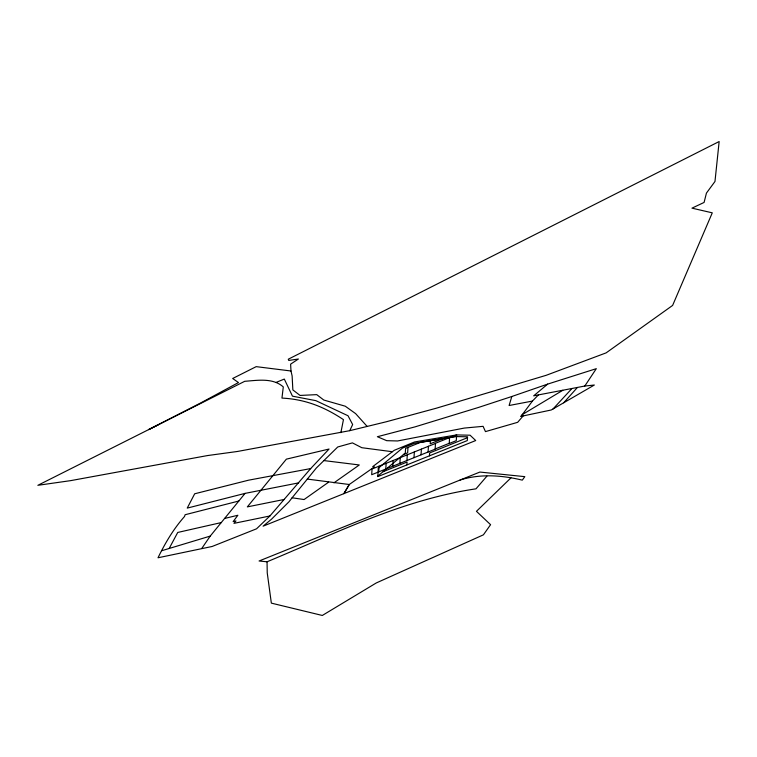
<?xml version="1.0" encoding="UTF-8"?>
<svg xmlns="http://www.w3.org/2000/svg" width="757" height="757" viewBox="0 0 757 757"><rect width="100%" height="100%" fill="white"/><g stroke="black" fill="none" stroke-linecap="round" stroke-linejoin="round"><path stroke-width="1.14" d="M378.737 471.876L379.096 466.161M385.786 469.037L386.146 463.322M392.836 466.198L393.195 460.483M399.885 463.36L400.245 457.644M406.935 460.521L407.294 454.796M406.897 464.912L407.077 462.025L383.146 471.668M407.995 447.406L407.645 452.875L403.415 454.579M413.984 457.682L414.344 451.957M421.034 454.843L421.394 449.119M428.084 452.005L428.434 446.28M429.456 455.828L429.635 452.941L467.495 437.688M430.392 440.792L430.203 443.791L442.788 438.719M584.801 386.032L596.308 368.659L547.652 384.111L511.817 396.498L509.111 405.506L532.426 401.068L538.435 394.899L584.801 386.032L594.34 385.02L551.257 409.982L520.977 416.388L532.426 401.068M340.868 432.673L343.451 419.633C324.337 406.906 305.213 399.251 281.954 398.087L283.298 386.912C272.785 377.601 257.503 380.383 244.729 381.301L37.85 485.313L70.704 480.629L207.427 455.582L237.48 451.465L349.734 430.676L386.288 421.772L436.079 408.278L546.138 375.321L606.13 352.876L672.613 305.431L712.28 212.831L691.974 208.156L704.086 202.441L706.442 193.082L714.977 181.481L719.15 141.54L288.285 359.215L288.767 360.446L298.4 359.007L290.612 364.164L290.991 370.996L292.126 375.955L292.855 389.912L300.056 395.438L316.729 394.634L323.807 400.046L345.258 406.206L355.62 413.615L367.136 426.409M349.734 430.676L352.658 424.554L348.021 415.754L315.811 400.642L292.467 396.166L284.31 379.068L276.22 382.361M284.518 499.393L247.34 506.887L286.373 459.149L329.049 449.043L310.673 468.574L269.908 515.981L256.538 528.812L212.111 546.488L158.005 557.777C165.206 542.996 173.571 528.84 184.538 516.482L185.105 514.732L238.824 501.02M169.171 548.475L177.734 532.455L221.243 522.585M201.788 548.428L210.219 536.098L245.06 493.384L298.703 482.871M520.977 416.388L522.349 414.562L562.792 390.3M292.107 497.784L289.079 501.683L271.583 519.132L263.095 526.172L475.708 440.546L470.078 435.209L456.632 434.925L414.533 441.965L394.208 450.33L372.709 466.634L374.422 466.88L349.27 484.508L343.905 493.63L349.27 484.508L307.323 479.086L292.107 497.784L304.077 499.544L328.585 482.2M307.323 479.086L316.312 468.034L337.745 446.98L352.431 442.883L361.789 447.699L392.363 451.73M523.078 415.99L517.674 422.311L485.464 431.613L483.089 426.333L464.287 428.074L397.576 440.962L386.713 440.678L377.393 436.713L415.044 426.863L478.793 407.351L511.817 396.498M486.893 476.181L476.002 488.823C402.232 499.734 335.143 533.524 267.041 561.789L259.083 560.994L479.872 472.065L524.819 476.645L522.302 480.146C501.986 475.216 480.25 473.645 460.114 480.004M563.7 402.771L577.373 387.518M553.055 408.941L571.923 388.54M510.947 477.875L476.456 511.316L490.583 524.686L483.401 534.83L376.248 582.966L322.312 615.46L271.347 603.13L267.24 572.869L267.041 561.789M547.652 384.111L533.666 395.854L538.435 394.899M377.819 476.106L405.307 452.998L405.591 448.371L420.163 442.504L455.686 436.562M333.941 482.834L359.301 464.968L324.072 460.597M158.194 424.809L148.627 429.607L200.596 403.008L238.464 382.559L232.673 378.491L256.197 366.643L290.991 370.996M435.483 443.441L372.047 468.999L371.687 474.715L435.133 449.166L435.502 443.261L449.601 437.584L449.232 443.488L456.282 440.65L456.632 434.925L449.582 437.764M435.143 448.977L449.242 443.299M161.799 550.699L210.219 536.098M245.06 493.384L187.234 508.108L194.681 493.782L248.57 480.184L310.673 468.574M224.611 518.45L237.859 515.262L233.147 521.601L235.947 520.93L233.97 523.361L269.908 515.981M378.311 468.242L377.781 476.636L467.315 440.574L467.552 436.808L454.815 436.543L414.316 443.318L402.487 448.078L378.311 468.242"/></g></svg>
